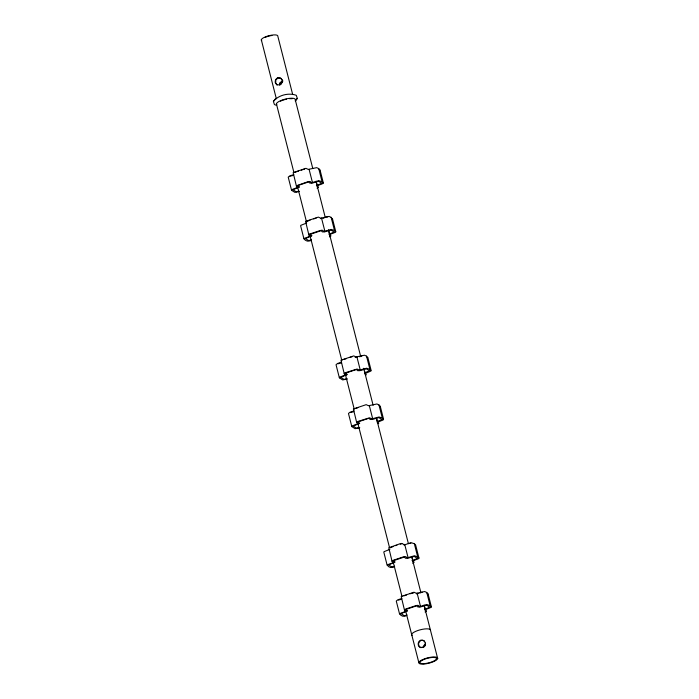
<?xml version="1.0" encoding="UTF-8"?>
<svg xmlns="http://www.w3.org/2000/svg" width="699" height="699" viewBox="0 0 699 699"><rect width="100%" height="100%" fill="white"/><g stroke="black" fill="none" stroke-linecap="round" stroke-linejoin="round"><path stroke-width="1.05" d="M299.53 191.439L294.856 192.365L291.562 190.277L291.701 189.7L297.591 187.384L297.923 187L296.455 186.301L296.498 185.751L307.473 181.845L309.29 181.46L310.435 181.618L310.872 182.43L312.444 182.474L318.805 180.665L322.073 181.723L323.314 182.876L323.174 183.444L317.285 185.759L316.962 186.144L318.421 186.843L318.377 187.393L317.031 188.075M310.33 240.832L307.289 241.129L305.236 240.185L304.135 238.464L309.578 236.498L310.347 235.764L308.888 235.065L308.932 234.514L310.277 233.833L319.897 230.609L321.715 230.224L322.868 230.382L323.305 231.203L324.878 231.238L331.23 229.429L334.506 230.487L335.747 231.64L335.607 232.208L329.718 234.523L328.949 231.5M347.333 378.998L342.667 379.924L339.373 377.836L339.513 377.259L345.402 374.944L345.734 374.559L344.266 373.86L344.31 373.31L345.664 372.628L357.093 369.02L359.426 370.094L366.608 368.224L369.885 369.282L370.986 371.003L364.764 373.712L366.232 374.402L366.189 374.961M359.767 427.771L355.092 428.688L351.807 426.6L351.947 426.023L357.827 423.708L358.159 423.323L356.7 422.624L356.743 422.074L358.089 421.401L369.526 417.792L371.851 418.867L379.041 416.988L382.309 418.046L383.419 419.776L377.198 422.476L378.657 423.175L378.622 423.725M393.52 567.186L390.47 567.483L388.426 566.548L387.325 564.827L392.768 562.861L393.537 562.118L392.078 561.428L392.122 560.869L393.467 560.196L403.087 556.963L404.904 556.587L406.049 556.736L406.495 557.557L408.067 557.601L414.42 555.784L417.687 556.841L418.937 557.994L418.797 558.571L412.908 560.886L412.13 557.854M405.944 615.959L402.904 616.256L400.859 615.312L399.749 613.591L405.193 611.625L405.97 610.891L404.503 610.192L404.546 609.642L405.901 608.96L415.521 605.736L417.338 605.351L418.483 605.5L418.919 606.321L420.492 606.365L426.853 604.556L430.121 605.614L431.362 606.758L431.222 607.335L425.333 609.65L425.009 610.035L426.469 610.734L426.425 611.284L425.079 611.966M280.089 84.369L280.316 82.98L282.711 81.215M279.53 84.623L279.95 82.727L282.352 80.97M282.379 82.29L282.754 80.63L280.867 78.305L277.931 77.982L275.86 79.966L275.677 82.971L277.145 84.998M319.827 170.32L318.727 168.59L316.682 167.655L308.268 169.411L305.944 168.328L293.152 172.618L296.455 186.301M332.261 219.084L331.16 217.363L329.107 216.419L320.701 218.175L318.368 217.101L305.585 221.382L308.888 235.065M367.639 357.879L366.538 356.158L364.485 355.214L356.079 356.971L353.746 355.896L340.963 360.177L344.266 373.86M380.073 406.643L378.963 404.922L376.918 403.978L368.504 405.735L366.18 404.66L353.388 408.95L356.7 422.624M427.875 594.202L426.774 592.481L424.73 591.537L416.316 593.294L413.991 592.219L401.2 596.509L404.503 610.192M423.384 646.54L424.398 644.906M423.725 646.82L424.765 645.151M425.569 644.906L424.546 646.54L422.799 647.519M275.773 105.121L274.427 104.553L273.405 101.451C278.377 95.055 288.722 92.513 296.28 95.291L297.302 98.393L295.266 101.014L296.061 99.992M274.637 99.843L275.441 98.821M273.405 101.451L274.323 100.263M296.376 99.573L297.302 98.393M307.027 221.443L310.068 220.133M390.217 547.798L393.257 546.496M299.023 191.115L296.297 191.875L293.012 189.787L299.478 186.878L297.949 185.803L298.342 185.384L307.962 182.159L308.958 182.116L309.884 183.155L312.663 182.989L318.578 181.268L321.872 183.356L316.402 185.453M311.457 239.879L308.731 240.648L305.437 238.551L311.911 235.65L310.373 234.576L310.775 234.148L320.395 230.923L321.383 230.88L322.318 231.919L325.087 231.753L331.011 230.032L334.297 232.12L328.836 234.217M346.835 378.675L344.109 379.443L340.815 377.346L347.289 374.446L345.752 373.371L346.154 372.943L355.774 369.719L356.761 369.675L357.696 370.715L360.466 370.549L366.39 368.827L369.675 370.916L364.826 372.628M359.26 427.447L356.542 428.207L353.248 426.119L359.714 423.21L358.185 422.135L358.587 421.715L368.198 418.483L369.194 418.439L370.129 419.479L372.899 419.313L378.823 417.591L382.108 419.688L377.259 421.392M394.647 566.242L391.921 567.003L388.627 564.914L395.092 562.005L393.563 560.93L393.965 560.511L403.585 557.278L404.572 557.234L405.507 558.274L408.277 558.108L414.201 556.387L417.486 558.484L412.017 560.581M407.071 615.006L404.345 615.767L401.06 613.678L407.526 610.769L405.997 609.694L406.39 609.275L416.01 606.05L417.006 606.007L417.932 607.038L420.711 606.872L426.626 605.151L429.92 607.248L424.45 609.345M311.719 183.059L312.444 182.474L309.098 169.341M320.806 218.7L321.531 218.114L324.878 231.238L324.153 231.832M355.179 357.573L356.909 356.909L360.256 370.033L359.531 370.627M371.964 419.391L372.689 418.806L369.334 405.673M403.996 545.054L411.073 542.66L414.341 543.717L417.792 557.269M407.342 558.186L408.067 557.601L404.721 544.469L403.148 544.425L402.703 543.604L401.558 543.455L399.741 543.839L388.775 547.745L392.078 561.428M419.767 606.95L420.492 606.365L417.146 593.233L416.421 593.818L418.57 593.477M306.678 223.025L300.788 225.34L300.649 225.908L303.995 239.041M389.859 549.379L383.978 551.694L383.838 552.262L387.185 565.395M279.749 85.112L281.348 83.932M289.666 176.655L290.295 176.218M329.456 236.839L330.81 236.166L330.854 235.607L329.605 235.179M412.646 563.202L414 562.52L414.044 561.97L412.794 561.533M293.798 174.601L289.77 175.895L288.215 177.144L291.562 190.277M341.61 362.169L337.582 363.463L336.027 364.703L339.373 377.836M354.043 410.933L350.007 412.227L348.46 413.467L351.807 426.6M401.846 598.493L397.818 599.786L396.263 601.035L399.61 614.159M359.504 356.77L361.933 355.835M419.75 593.101L422.179 592.167M294.995 172.251L298.517 171.072M301.278 170.145L304.615 169.027M313.711 218.918L316.21 218.079M343.69 359.522L346.328 358.639M349.919 357.434L352.427 356.595M355.241 408.583L357.879 407.7M403.926 595.845L406.565 594.963M410.164 593.757L413.659 592.874M322.955 218.359L324.126 217.974M291.326 175.93L293.397 175.362M338.098 363.777L341.208 362.921M350.531 412.541L353.633 411.685M398.343 600.109L401.444 599.253M395.389 545.657L396.901 545.272M326.555 217.04L327.665 216.9M409.745 543.403L410.855 543.263M356.184 357.495L357.119 357.416M297.591 187.384L298.997 187.271M311.431 236.035L310.024 236.148L309.508 234.13M345.402 374.944L346.809 374.83M357.827 423.708L359.242 423.594M394.62 562.389L393.214 562.512L392.698 560.484M405.638 611.276L407.045 611.162M400.23 544.154L401.226 544.11M421.043 647.702L419.54 646.898L418.701 645.352L418.614 643.36L419.479 641.577L420.999 640.45L422.991 640.415L424.695 641.35M319.967 169.743L323.314 182.876M332.401 218.507L335.747 231.64M367.779 357.303L371.125 370.435M380.204 406.067L383.55 419.199M418.937 557.994L415.59 544.862L414.341 543.717M428.015 593.634L431.362 606.758M318.727 168.59L322.178 182.151M331.16 217.363L334.603 230.915M366.538 356.158L369.981 369.71M378.963 404.922L382.414 418.474M426.774 592.481L430.226 606.033M316.254 181.723L317.285 185.759M364.581 371.3L365.096 373.318M376.499 418.046L377.53 422.091M424.564 606.618L425.079 608.637M312.776 168.511L295.266 99.808A9.742 2.735 -14.3 0 0 284.703 99.267A9.742 2.735 -14.3 0 0 276.839 104.771M316.009 181.198L325.175 217.136M328.408 229.814L360.736 356.656M363.698 368.286L373.126 405.28M376.359 417.958L408.426 543.743M411.659 556.43L420.815 592.368M424.048 605.054L437.688 658.554A9.742 2.735 -14.3 0 1 423.97 664.05A9.742 2.735 -14.3 0 1 422.1 659.839L425.315 658.554A9.742 2.735 -14.3 0 1 437.688 658.554M292.601 94.199L277.835 36.287A8.528 2.394 -14.3 0 0 267.001 36.278L264.187 37.414A8.528 2.394 -14.3 0 0 261.697 40.629M261.312 39.764L276.341 98.734M276.393 103.784L293.912 172.487M297.678 187.288L306.573 222.168M310.076 235.904L341.863 360.632M345.638 375.433L354.262 409.256M358.028 424.048L389.553 547.719M393.327 562.52L401.951 596.343M405.717 611.136L418.815 662.53M412.087 635.382A9.742 2.735 -14.3 0 1 419.95 629.878A9.742 2.735 -14.3 0 1 430.514 630.419M280.439 101.18A8.528 2.394 -14.3 0 1 286.468 99.188M289.578 98.725A8.528 2.394 -14.3 0 1 292.121 98.725M264.947 37.501A7.322 2.053 -14.3 0 1 271.946 35.474M425.263 642.993L425.219 644.627L424.188 646.295L422.441 647.265L420.676 647.449L419.147 646.636L418.264 645.055L418.247 643.106L419.12 641.332L420.641 640.197L422.624 640.17L424.319 641.097L425.263 642.993M275.336 81.154L275.249 82.674L276.778 84.754L279.382 84.859L281.784 83.102L282.326 80.333L280.5 78.061L277.564 77.738L275.493 79.712L275.336 81.154M423.568 663.666A8.528 2.394 -14.3 0 0 436.517 658.799A8.528 2.394 -14.3 0 0 424.669 659.157A8.528 2.394 -14.3 0 0 423.568 663.666"/></g></svg>
